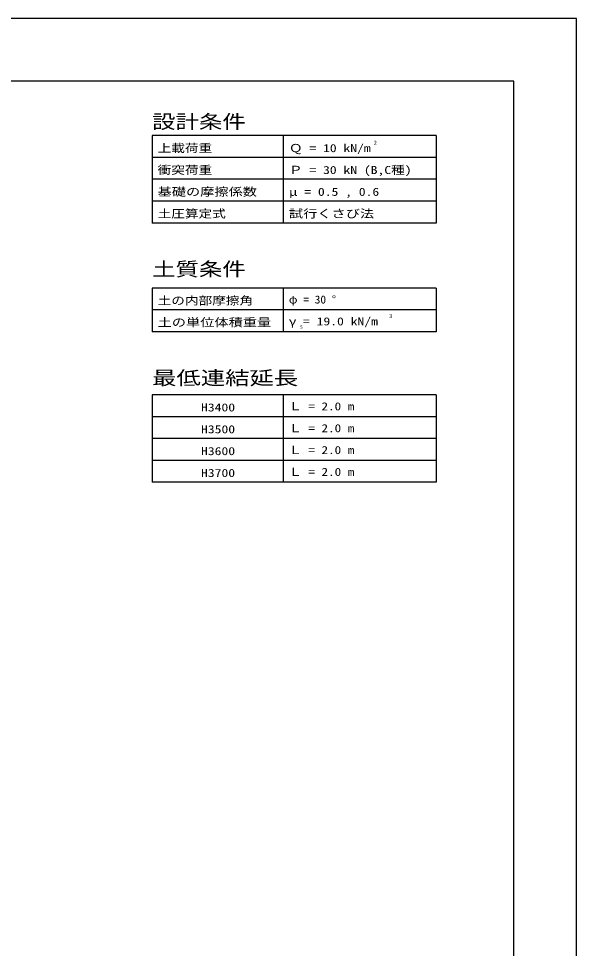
# Model space of a CAD drawing. Units: millimetres at full size; details may follow other scales. Extents: x 0 to 42050, y 0 to 29700.
# Drawn here: x 33114 to 42050, y 14803 to 29700 of the extents above; entities that cross this region are included whole.
import ezdxf
from ezdxf.enums import TextEntityAlignment as Align

# ---------------------------------------------------------------- set-up
doc = ezdxf.new("R2010")
doc.units = ezdxf.units.MM
for name, color, linetype, lineweight in [('D-TTL', 2, 'Continuous', 25), ('D-TTL-FRAM', 2, 'Continuous', 25), ('D-TTL-LINE', 7, 'Continuous', 25), ('D-TTL-TXT', 7, 'Continuous', 25)]:
    doc.layers.add(name, color=color, linetype=linetype, lineweight=lineweight)
doc.styles.add('ＭＳ ゴシック', font='')
doc.styles.get('ＭＳ ゴシック').set_extended_font_data('MS Gothic')

msp = doc.modelspace()

# ---------------------------------------------------------------- linework, layer by layer
at = {"layer": 'D-TTL'}
for points in [[(0, 0), (42050, 0), (42050, 29700), (0, 29700)], [(1000, 1000), (41050, 1000), (41050, 28700), (1000, 28700)]]:
    msp.add_lwpolyline(points, close=True, dxfattribs=at)
at = {"layer": 'D-TTL-FRAM'}
for p, q in [((39803.125, 27825), (35253.125, 27825)), ((35253.125, 27825), (35253.125, 26425)), ((39803.125, 27825), (39803.125, 26425)), ((39803.125, 26425), (35253.125, 26425)), ((39803.125, 25382.548), (35253.125, 25382.548)), ((35253.125, 25382.548), (35253.125, 24682.548)), ((39803.125, 25382.548), (39803.125, 24682.548)), ((39803.125, 24682.548), (35253.125, 24682.548)), ((39803.125, 23671.021), (35253.125, 23671.021)), ((35253.125, 23671.021), (35253.125, 22271.021)), ((39803.125, 23671.021), (39803.125, 22271.021)), ((39803.125, 22271.021), (35253.125, 22271.021))]:
    msp.add_line(p, q, dxfattribs=at)
at = {"layer": 'D-TTL-LINE'}
for p, q in [((37353.125, 27825), (37353.125, 26425)), ((39803.125, 27475), (35253.125, 27475)), ((39803.125, 27125), (35253.125, 27125)), ((39803.125, 26775), (35253.125, 26775)), ((37353.125, 25382.548), (37353.125, 24682.548)), ((39803.125, 25032.548), (35253.125, 25032.548)), ((37353.125, 23671.021), (37353.125, 22271.021)), ((39803.125, 23321.021), (35253.125, 23321.021)), ((39803.125, 22971.021), (35253.125, 22971.021)), ((39803.125, 22621.021), (35253.125, 22621.021))]:
    msp.add_line(p, q, dxfattribs=at)

# ---------------------------------------------------------------- texts
at = {"layer": 'D-TTL-TXT', "style": 'ＭＳ ゴシック'}
for s, height, width, p in [('設計条件', 219.9, 1.25, (35253.125, 27872.5)), ('2', 64.15, 1.15, (38803.833, 27661.042)), ('上載荷重', 128.3, 1.25, (35340.625, 27521.667)), ('Ｑ = 10 kN/m', 128.3, 1.25, (37444.939, 27521.667)), ('衝突荷重', 128.3, 1.25, (35340.625, 27171.667)), ('Ｐ = 30 kN (B,C種)', 128.3, 1.25, (37444.939, 27171.667)), ('基礎の摩擦係数', 128.3, 1.3, (35340.625, 26821.667)), ('μ = 0.5 , 0.6', 128.3, 1.25, (37444.939, 26821.667)), ('土圧算定式', 128.3, 1.25, (35340.625, 26471.667)), ('試行くさび法', 128.3, 1.3, (37444.939, 26471.667)), ('土質条件', 219.9, 1.25, (35253.125, 25510)), ('土の内部摩擦角', 128.3, 1.25, (35340.625, 25079.215)), ('φ = 30 °', 128.3, 1.05, (37443.015, 25096.29)), ('土の単位体積重量', 128.3, 1.3, (35340.625, 24729.215)), ('γ = 19.0 kN/m', 128.3, 1.25, (37443.015, 24746.29)), ('3', 64.15, 1.15, (39050.939, 24882.466)), ('s', 64.15, 1.15, (37617.662, 24717.204)), ('最低連結延長', 219.9, 1.3, (35253.125, 23767.548)), ('Ｌ = 2.0 m', 128.3, 1.2, (37443.015, 23384.763)), ('H3400', 128.3, 1.25, (36036.694, 23367.688)), ('H3500', 128.3, 1.25, (36036.694, 23017.688)), ('Ｌ = 2.0 m', 128.3, 1.2, (37443.015, 23034.763)), ('H3600', 128.3, 1.25, (36036.694, 22667.688)), ('Ｌ = 2.0 m', 128.3, 1.2, (37443.015, 22684.763)), ('Ｌ = 2.0 m', 128.3, 1.2, (37443.015, 22334.763)), ('H3700', 128.3, 1.25, (36036.694, 22317.688))]:
    msp.add_text(s, height=height, dxfattribs=dict(at, width=width)).set_placement(p, align=Align.BOTTOM_LEFT)

doc.saveas('drawing.dxf')
